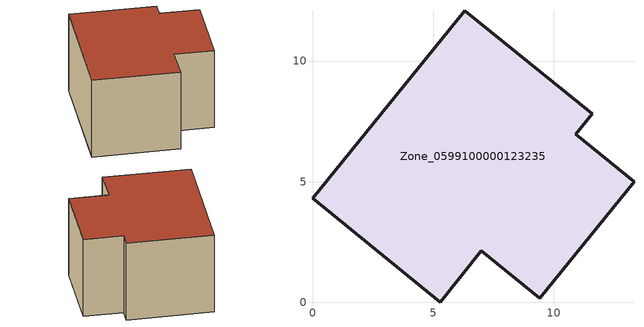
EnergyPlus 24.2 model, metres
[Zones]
Zone_0599100000123235
 floor ground (C_G): 6.32,12.09 11.59,7.81 10.9,6.96 13.32,4.99 9.41,0.17 6.99,2.14 5.3,0 0,4.31 z0
 wall outside (C_F): 11.59,7.81 6.32,12.09 0,4.31 5.3,0 6.99,2.14 9.41,0.17 13.32,4.99 10.9,6.96 11.59,7.81 z0:6.75
 roof outside (C_R): 6.32,12.09 0,4.31 5.3,0 6.99,2.14 9.41,0.17 13.32,4.99 10.9,6.96 11.59,7.81 z6.75
[BUILDING]
Pand.0599100000123235: North Axis=0; Terrain=City; Loads Convergence Tolerance Value=0.04; Temperature Convergence Tolerance Value=0.4; Solar Distribution=FullExterior; Maximum Number of Warmup Days=25; Minimum Number of Warmup Days=1
[Site:Location]
Rotterdam.The.Hague.AP_ZH_NLD Design_Conditions: Latitude=51.96; Longitude=4.45; Time Zone=1; Elevation=-4.5
[SITE:GROUNDTEMPERATURE:BUILDINGSURFACE]
18, 18, 18, 18, 18, 18, 18, 18, 18, 18, 18, 18
[MATERIAL] Thermal Absorptance=0.9; Solar Absorptance=0.7; Visible Absorptance=0.7
Name | Roughness | Thickness | Conductivity | Density | Specific Heat
G.TC.1946-1964 | MediumSmooth | 0.15 | 1 | 540 | 1210
F.TC.1946-1964 | Rough | 0.3 | 0.857143 | 1920 | 840
R.TC.1946-1964 | MediumRough | 0.2 | 0.235294 | 1500 | 1000
[CONSTRUCTION]
C_G: G.TC.1946-1964
C_F: F.TC.1946-1964
C_R: R.TC.1946-1964
[ZONE]
Zone_0599100000123235: Type=1; Multiplier=1; Ceiling Height=Autocalculate; Volume=Autocalculate; Floor Area=autocalculate; Part of Total Floor Area=Yes
[ZONEINFILTRATION:DESIGNFLOWRATE]
Infil_Zone_0599100000123235: Zone or ZoneList or Space or SpaceList=Zone_0599100000123235; Schedule=AlwaysOn; Design Flow Rate Calculation Method=Flow/Area; Flow Rate per Floor Area=0.003; Constant Term Coefficient=1; Temperature Term Coefficient=0; Velocity Term Coefficient=0; Velocity Squared Term Coefficient=0
[HVACTEMPLATE:ZONE:IDEALLOADSAIRSYSTEM]
Zone_0599100000123235: Maximum Heating Supply Air Temperature=50; Minimum Cooling Supply Air Temperature=13; Maximum Heating Supply Air Humidity Ratio=0.0156; Minimum Cooling Supply Air Humidity Ratio=0.0077; Heating Limit=NoLimit; Cooling Limit=NoLimit; Dehumidification Control Type=ConstantSensibleHeatRatio; Cooling Sensible Heat Ratio=0.7; Dehumidification Setpoint=60; Humidification Control Type=None; Humidification Setpoint=30; Outdoor Air Method=None; Outdoor Air Flow Rate per Person=0.00944; Outdoor Air Flow Rate per Zone Floor Area=0; Outdoor Air Flow Rate per Zone=0; Demand Controlled Ventilation Type=None; Outdoor Air Economizer Type=NoEconomizer; Heat Recovery Type=None; Sensible Heat Recovery Effectiveness=0.7; Latent Heat Recovery Effectiveness=0.65
[ZONECONTROL:THERMOSTAT]
ThermostatControl_Zone_0599100000123235: Zone or ZoneList=Zone_0599100000123235; Control Type Schedule=DualSetpointControlType; Control 1=Thermostat_Zone_0599100000123235; Temperature Difference Between Cutout And Setpoint=0
[THERMOSTATSETPOINT:DUALSETPOINT]
Thermostat_Zone_0599100000123235: Heating Setpoint Temperature Schedule=HeatingSetpoint_Zone_0599100000123235; Cooling Setpoint Temperature Schedule=CoolingSetpoint_Zone_0599100000123235
[SCHEDULE:COMPACT]
HeatingSetpoint_Zone_0599100000123235: Through: 12/31, For: AllDays, Until: 24:00, 21
CoolingSetpoint_Zone_0599100000123235: Through: 12/31, For: AllDays, Until: 24:00, 24
DualSetpointControlType: Through: 12/31, For: AllDays, Until: 24:00, 4
AlwaysOn: Through: 12/31, For: AllDays, Until: 24:00, 1
